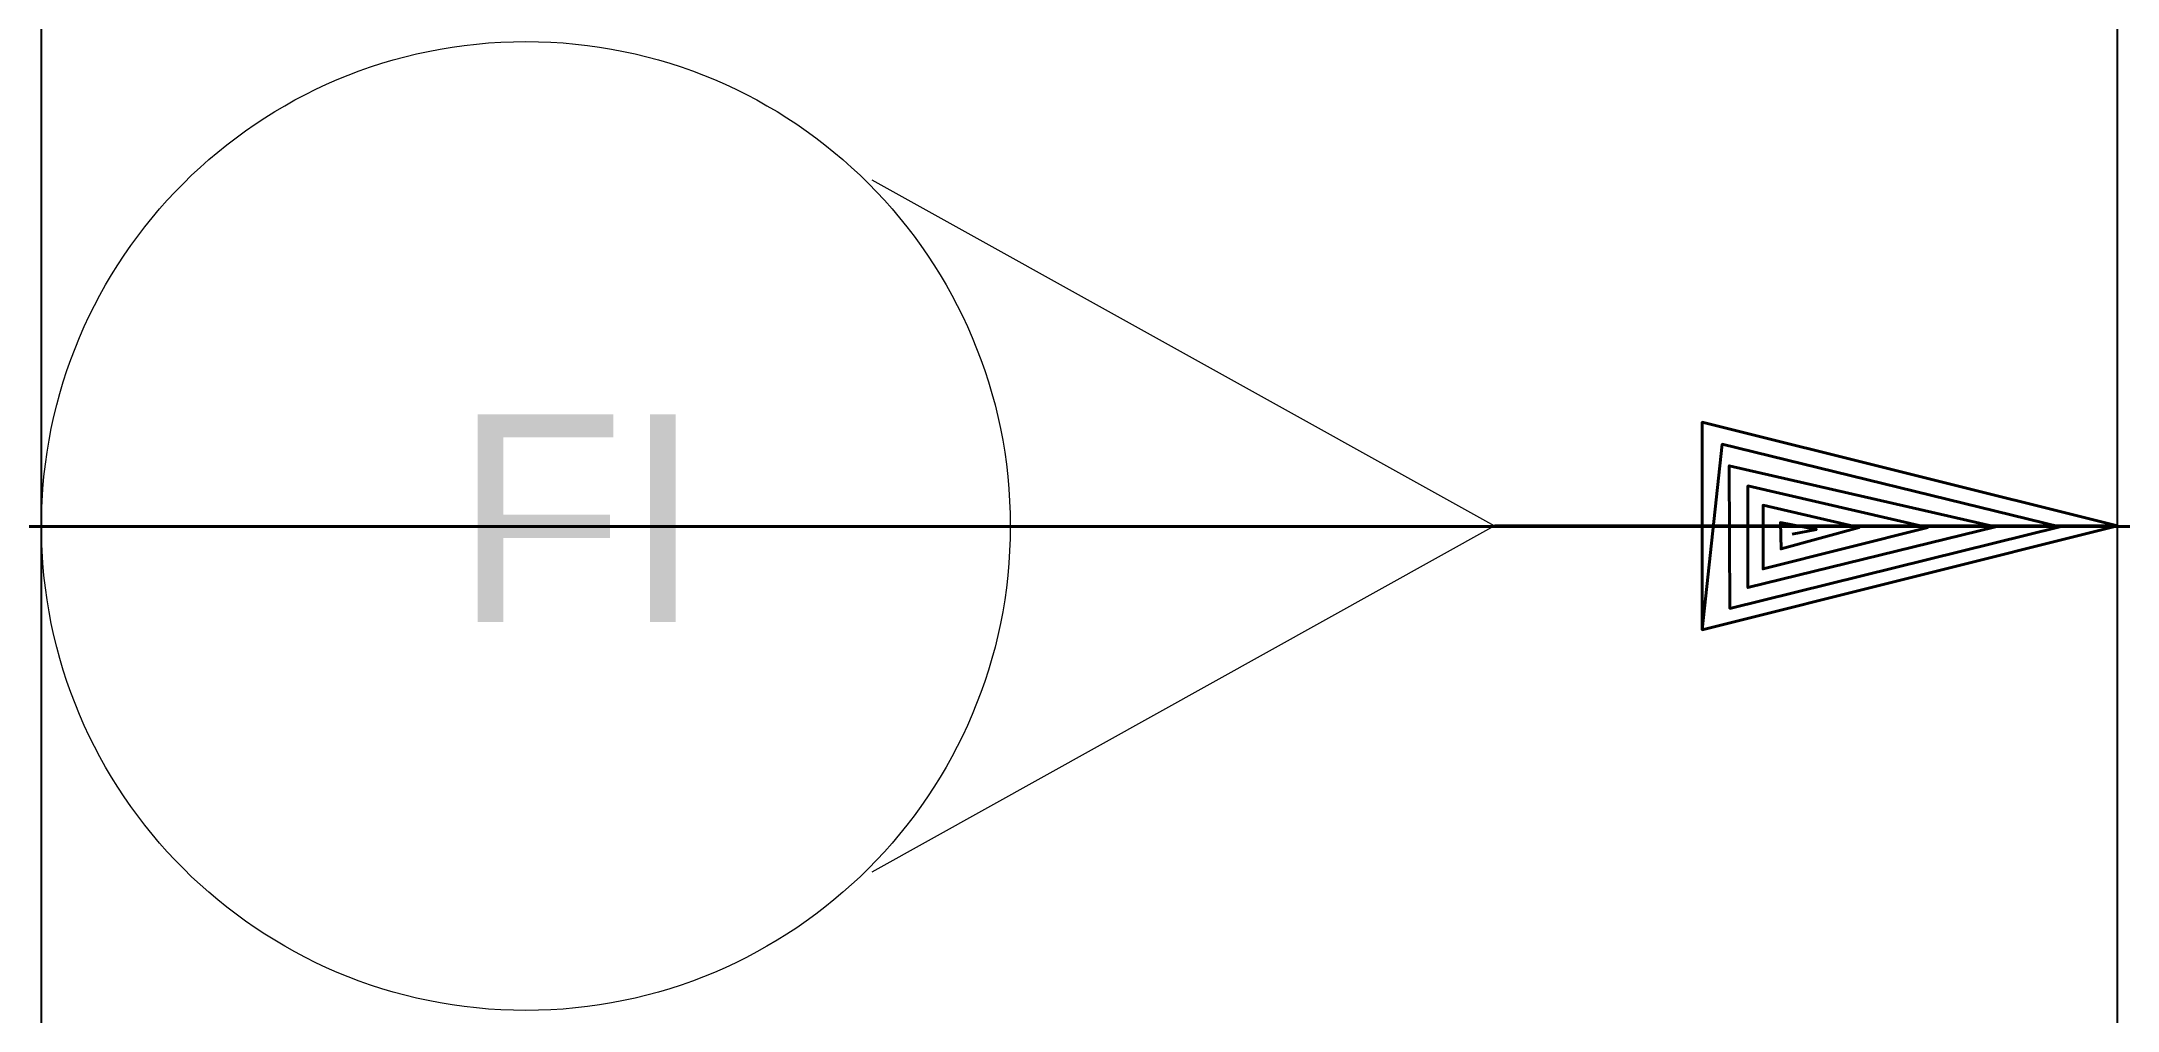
# Model space of a CAD drawing. Header units: millimetres. Extents: x 2222.3191 to 2222.3491, y 1810.6951 to 1810.7091.
import ezdxf

# ---------------------------------------------------------------- set-up
doc = ezdxf.new("R2010")
doc.units = ezdxf.units.MM
doc.header["$PDMODE"] = 2
for name, color, linetype, lineweight, true_color in [('Level 1', 9, 'Continuous', 0, 0xc8c8c8), ('Level 3', 9, 'Continuous', 0, 0xc8c8c8), ('Level 5', 9, 'Continuous', 0, 0xc8c8c8), ('Level 7', 9, 'Continuous', 0, 0xc8c8c8)]:
    doc.layers.add(name, color=color, linetype=linetype, lineweight=lineweight, true_color=true_color)
doc.styles.add('Styledgn000', font='dgn000.shx')

# ---------------------------------------------------------------- blocks, each defined once
blk = doc.blocks.new('001054')
at = {"layer": 'Level 7', "color": 2, "linetype": 'Continuous', "lineweight": 13, "flags": 128}
blk.add_lwpolyline([(0.005, 0.005), (0.014, 0), (0.005, -0.005)], dxfattribs=at)
at = {"layer": 'Level 7', "color": 2, "linetype": 'Continuous', "lineweight": 13}
blk.add_circle((0, 0), 0.007, dxfattribs=at)
blk = doc.blocks.new('00001A8')
at = {"layer": 'Level 3', "color": 131, "linetype": 'Continuous', "lineweight": 40, "true_color": 0x50f0ff, "flags": 128}
blk.add_lwpolyline([(-0.006, -0.0015), (-0.006, 0.0015), (0, 0), (-0.006, -0.0015), (-0.00571, 0.00118), (-0.00083, -0.00001), (-0.0056, -0.00119), (-0.00561, 0.00087), (-0.00176, -0.00001), (-0.00534, -0.00089), (-0.00534, 0.00058), (-0.00274, -0.00002), (-0.00512, -0.00062), (-0.00512, 0.0003), (-0.00373, -0.00002), (-0.00486, -0.00033), (-0.00487, 0.00005), (-0.00435, -0.00005), (-0.0047, -0.00012)], dxfattribs=at)
blk = doc.blocks.new('ROTAMETER')
at = {"layer": 'Level 3', "color": 1, "linetype": 'Continuous', "lineweight": 40}
blk.add_line((0.007054, -0.00087), (0.016054, -0.00087), dxfattribs=at)
at = {"color": 9, "linetype": 'Continuous', "lineweight": 0, "true_color": 0xc8c8c8}
for name, p in [('001054', (-0.006946, -0.00087)), ('00001A8', (0.016054, -0.00087))]:
    blk.add_blockref(name, p, dxfattribs=at)
at = {"layer": 'Level 5', "color": 9, "linetype": 'Continuous', "lineweight": 13, "true_color": 0xc8c8c8, "insert": (-0.007974, -0.000757), "char_height": 0.003, "width": 0.025, "attachment_point": 4, "style": 'Styledgn000'}
blk.add_mtext('FI', dxfattribs=at)
blk = doc.blocks.new('ROTAMETER  VARIABLE AREA FLOW INDICATOR')
at = {"layer": 'Level 1', "color": 5, "linetype": 'Continuous', "lineweight": 30}
blk.add_blockref('ROTAMETER', (0.006879, 0.000895), dxfattribs=at)

msp = doc.modelspace()

# ---------------------------------------------------------------- linework, layer by layer
for p in [(2222.319128, 1810.702138), (2222.349128, 1810.70215)]:
    msp.add_point(p)

# ---------------------------------------------------------------- block references
at = {"layer": 'Level 1', "color": 5, "linetype": 'Continuous', "lineweight": 30}
msp.add_blockref('ROTAMETER  VARIABLE AREA FLOW INDICATOR', (2222.326194, 1810.702125), dxfattribs=at)

doc.saveas('drawing.dxf')
